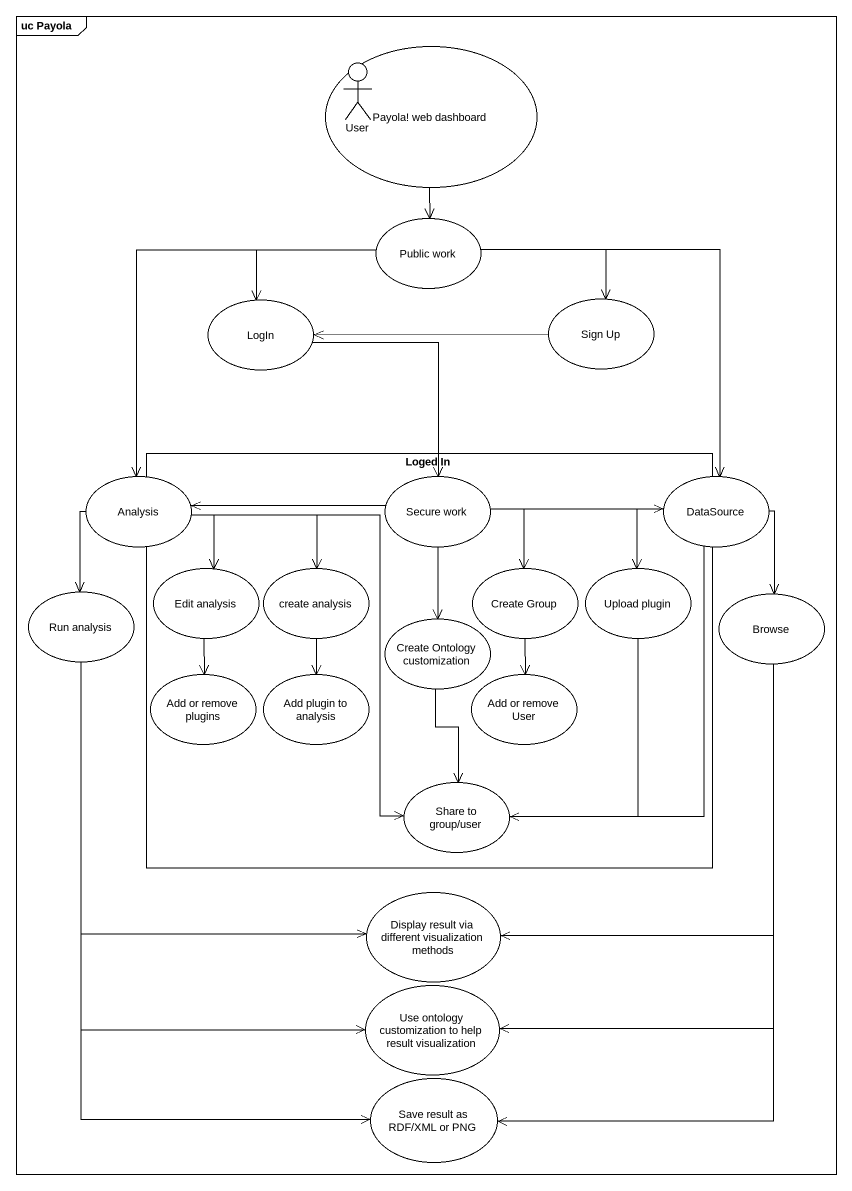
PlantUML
@startuml
mainframe uc Payola
usecase "Payola! web dashboard" as Payola_web_dashboard
actor User
usecase "Public work" as Public_work
usecase LogIn
usecase "Sign Up" as Sign_Up
rectangle "Loged In" as Loged_In {
  usecase "Secure work" as Secure_work
  usecase "Edit analysis" as Edit_analysis
  usecase "create analysis" as create_analysis
  usecase "Create Group" as Create_Group
  usecase "Upload plugin" as Upload_plugin
  usecase "Create Ontology customization" as Create_Ontology
  usecase "Add or remove plugins" as Add_or_remove_plugins
  usecase "Add plugin to analysis" as Add_plugin_to_analysis
  usecase "Add or remove User" as Add_or_remove_User
  usecase "Share to group/user" as Share_to_group_user
}
usecase Analysis
usecase DataSource
usecase "Run analysis" as Run_analysis
usecase Browse
usecase "Display result via different visualization methods" as Display_result_via
usecase "Use ontology customization to help result visualization" as Use_ontology_customization
usecase "Save result as RDF/XML or PNG" as Save_result_as_RDF_XML_or
Payola_web_dashboard --> Public_work
Public_work -left-> LogIn
Public_work -right-> Sign_Up
Public_work --> Analysis
Public_work --> DataSource
LogIn --> Secure_work
Sign_Up -left-> LogIn
Analysis --> Run_analysis
Analysis --> Edit_analysis
Analysis -right-> create_analysis
Analysis --> Share_to_group_user
Secure_work -left-> Analysis
Secure_work -right-> DataSource
Secure_work --> Create_Group
Secure_work -right-> Upload_plugin
Secure_work --> Create_Ontology
DataSource --> Browse
DataSource --> Share_to_group_user
Run_analysis --> Display_result_via
Run_analysis --> Use_ontology_customization
Run_analysis --> Save_result_as_RDF_XML_or
Edit_analysis --> Add_or_remove_plugins
create_analysis --> Add_plugin_to_analysis
Create_Group --> Add_or_remove_User
Upload_plugin --> Share_to_group_user
Browse --> Display_result_via
Browse --> Use_ontology_customization
Browse --> Save_result_as_RDF_XML_or
Create_Ontology --> Share_to_group_user
@enduml
